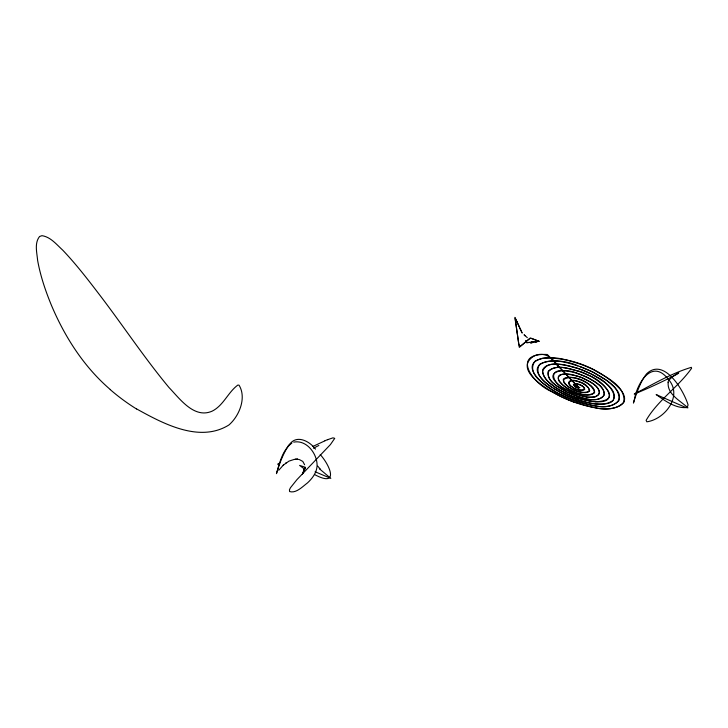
<?xml version="1.0" encoding="UTF-8"?>
<svg xmlns="http://www.w3.org/2000/svg" width="728" height="728" viewBox="0 0 728 728"><rect width="100%" height="100%" fill="white"/><g stroke="black" fill="none" stroke-linecap="round" stroke-linejoin="round"><path stroke-width="1.09" d="M575.22 384.875L575.184 385.831L574.874 384.329L573.327 384.666M302.329 474.365L304.859 467.986L304.268 470.306L304.659 468.759M304.659 469.078L303.676 471.726L305.068 467.704M303.858 471.18L304.386 470.024L302.966 472.991L304.531 469.569M304.249 470.434L302.593 473.528M287.906 446.592C282.546 454.864 279.315 464.3 276.449 473.673C279.634 462.817 282.355 450.213 291.892 443.043M278.742 470.288L283.438 464.992M289.498 444.508C296.569 434.207 309.746 441.277 315.506 449.14M283.192 465.247L288.98 461.124L294.158 459.432M574.847 385.522L575.775 384.721L574.811 384.32L574.847 385.522L576.057 386.85L578.633 387.742L578.487 386.859C571.07 380.316 564.901 372.563 557.775 365.693C552.525 357.421 543.352 350.841 533.524 356.356C512.248 370.516 550.586 391.464 562.052 397.079A144.49 139.876 -32.6 0 0 573.245 401.792M286.231 462.79L285.403 463.372M279.488 463.117L277.741 464.246L279.425 463.827M313.386 448.23L318.864 445.463M312.74 446.501L324.843 440.868M327.536 439.721L332.969 437.837L334.744 438.338L330.421 444.581L296.906 479.679L290.445 487.76L289.444 489.853L289.608 491.546C296.15 493.566 302.448 486.65 307.462 482.937C312.267 478.496 316.607 472.8 317.071 466.047C317.563 454.035 306.688 439.521 293.757 442.133M574.811 384.32L576.285 383.793L578.86 384.202L581.636 385.458L583.629 387.132L584.193 388.725L583.228 389.826C578.196 391.054 572.372 388.606 569.569 384.275L569.26 382.519L570.17 381.181C576.867 379.616 587.578 383.256 589.716 390.572A1.829 1.738 -19.8 0 1 589.38 391.336C586.295 393.875 581.745 392.274 578.269 391.473M538.556 341.423L535.899 341.696M576.976 384.976L577.85 384.803M529.502 342.406L527.063 342.579L525.716 341.059M532.996 342.069L534.871 341.778M532.004 342.178L530.767 342.251M296.023 459.259L294.84 459.277L297.697 459.241M574.874 384.329L575.666 384.329M296.059 459.222L297.779 459.295M595.004 401.747C630.776 400.682 590.909 373.036 577.968 371.025C568.723 368.805 555.846 363.527 548.33 371.69C546.692 382.145 559.641 387.542 567.076 392.11A83.866 81.308 -32.3 0 0 576.876 396.232M297.151 459.25L298.234 459.35M593.065 401.538C623.878 404.904 603.831 380.162 588.615 375.43M593.365 401.619C579.57 400.036 566.293 394.667 554.791 386.968C549.576 382.728 541.687 377.568 542.66 369.842C545.936 362.926 555.51 364.164 561.825 364.619C574.447 366.33 586.586 370.989 597.524 377.468C608.99 382.164 625.798 403.685 602.12 404.095C588.206 404.204 574.665 399.59 562.316 393.475C552.998 387.669 531.95 377.959 539.539 364.373C552.006 357.184 567.521 362.744 580.316 366.675M591.673 401.428L576.694 397.825M578.414 388.042L579.907 387.669L578.023 386.941L547.338 354.49C510.337 352.707 532.75 383.793 551.578 391.555C564.992 399.262 579.652 405.077 594.958 407.598C606.806 411.22 634.88 407.908 620.675 389.726C601.082 368.978 571.253 356.693 542.688 358.212C514.741 365.265 549.986 390.672 561.279 394.849M577.058 383.847C575.084 382.764 571.944 384.666 574.674 386.331M575.266 378.078C571.571 377.404 566.793 376.067 563.672 378.851A2.211 2.157 -49.2 0 0 563.254 379.798C563.299 383.893 567.667 386.24 570.688 388.215M578.642 389.853L582.3 390.372L584.548 389.635A1.083 1.01 -13.3 0 0 584.757 389.198L584.275 387.742L582.236 385.949M299.29 459.541L302.793 461.425L304.604 464.764M577.377 381.281C571.061 378.141 563.963 382.773 572.536 387.223M576.157 378.314L577.067 378.578M578.36 393.22C583.301 394.403 589.653 396.624 594.121 393.166A2.594 2.475 -23.1 0 0 594.649 392.101C594.585 387.023 588.97 384.266 585.194 381.918M577.95 368.477C567.658 366.002 548.257 358.312 542.587 371.171C544.289 382.3 556.265 387.933 565.146 393.02M577.095 394.531C597.643 402.875 610.292 391.691 586.331 379.743M577.914 365.838C556.21 355.537 515.67 361.115 551.433 387.023M576.895 396.178C604.376 407.016 616.707 391.2 586.895 377.295M577.632 387.715L575.193 384.53L575.775 384.721L576.057 386.85M536.791 340.467L538.847 341.15A3.849 0.537 -0.5 0 1 538.329 341.405M573.746 400.227C587.469 404.022 607.197 412.376 618.946 400.682C620.847 385.922 602.62 378.041 592.055 371.69A122.049 117.608 -34 0 0 580.298 366.721M573.255 401.765C588.615 406.033 610.646 415.36 623.832 402.329C626.035 385.795 605.587 376.94 593.775 369.824A136.991 132.041 -33.9 0 0 580.58 364.218C566.22 359.678 548.93 353.608 534.752 361.361C525.834 375.22 547.347 386.277 556.947 392.565C568.968 399.153 582.1 403.876 595.695 405.878C611.256 409.864 630.13 400.254 612.166 385.158A54.009 51.734 -23.7 0 0 606.533 380.362L593.866 372.572L579.979 366.53M536.673 340.431L531.422 338.356L529.92 338.393L519.774 346.856L518.682 343.525M566.093 391.664C576.321 395.741 595.832 405.505 604.267 395.031C604.522 386.295 594.749 382.045 588.397 378.05C581.945 374.729 575.02 372.299 567.84 371.198C544.535 367.012 553.79 385.622 567.722 390.545M305.505 467.358L299.599 465.392L304.204 468.896M314.514 474.529C339.485 487.942 330.194 465.538 320.229 454.591M315.106 471.762L330.812 478.387L319.274 468.668M591.209 374.037L595.395 376.258M565.52 391.318C558.604 386.959 545.763 380.99 548.384 371.062C556.429 363.973 568.805 368.696 577.941 371.043A91.883 88.461 -34.3 0 1 588.588 375.475M583.519 383.811L588.388 387.796L589.161 389.753L588.624 391.509C580.17 394.649 567.895 388.77 563.545 381.181L564.064 379.179C574.001 374.274 589.726 381.408 594.366 391.1L593.711 393.065C574.911 403.603 533.797 364.974 577.968 376.258A61.771 59.359 -34.4 0 1 586.295 379.789M136.527 408.872C163.172 423.651 199.572 443.234 228.938 424.97C239.376 415.925 246.756 397.625 239.021 385.148L237.829 385.076C228.019 392.256 223.542 405.451 212.194 411.129C194.176 419.11 179.862 398.789 169.014 387.542C144.108 357.603 122.668 324.997 99.008 294.094C87.451 278.961 75.785 263.845 62.626 250.05C56.511 244.499 50.614 236.946 41.969 235.672L39.549 236.518C34.28 243.161 36.937 252.589 37.61 260.305C40.377 275.812 45.455 290.8 51.442 305.332C64.865 337.091 83.993 366.958 110.31 389.553M596.105 376.649C603.457 381.636 618.454 389.817 613.067 400.5C601.555 408.208 586.286 402.238 574.246 398.68A114.032 110.465 -32.6 0 1 563.19 393.966L553.225 388.233M562.462 387.305L572.226 392.756L587.596 397.106L595.067 396.906L598.625 394.594L599.335 392.756C598.434 384.266 588.442 381.572 582.163 377.641C575.12 375.748 567.121 371.899 560.005 375.129L558.567 376.886L558.321 379.07L559.186 381.336L563.581 385.785L569.933 389.771A53.481 51.952 -31.9 0 0 578.332 393.302M527.327 337.674L524.06 334.734L525.025 335.799M561.779 386.987C539.539 371.79 564.464 366.803 577.959 373.646A76.931 74.019 -34.5 0 1 586.868 377.341M575.193 384.53L578.633 387.742M320.466 469.305L317.699 466.111M556.42 364.146L558.422 366.557M520.802 330.084L520.156 328.819M520.884 330.257L521.303 331.104M520.065 328.619L518.491 325.007A35.035 28.219 -32 0 0 518.227 324.451L517.399 322.822A40.095 31.186 -52.8 0 1 516.825 321.467M522.176 333.142L514.923 317.363L519.246 347.238L530.266 338.038L539.312 341.332L526.617 342.751L525.689 340.722M516.78 321.494L515.169 318.109L515.57 321.994M521.621 331.813L521.94 332.56M515.724 322.859L515.988 324.442M517.189 332.823L516.025 324.688M517.226 333.06L518.627 342.943M324.925 440.777A20.521 3.267 -27.8 0 1 327.646 439.621M287.86 446.373A29.821 13.231 -80 0 1 289.462 444.308M573.737 400.264A128.974 124.907 -32.8 0 1 561.261 394.885M577.905 368.495A106.825 102.903 -34.1 0 1 590.308 373.601M576.676 397.879A98.808 95.75 -32.5 0 1 565.119 393.065M577.077 394.594A68.66 66.63 -32.4 0 1 567.694 390.59M577.031 378.678A46.428 44.517 -34.3 0 1 585.157 381.991M578.232 391.573A38.311 37.319 -32.8 0 1 570.652 388.288M577.34 381.399A31.541 30.13 -34.4 0 1 583.474 383.884M578.596 389.99A23.178 22.686 -33.8 0 1 572.49 387.305M577.004 384.066A16.107 15.179 -31.9 0 1 582.163 386.067M578.378 388.251A8.336 8.272 -50 0 1 574.601 386.422M536.035 341.923A16.553 2.776 7.7 0 1 536.563 341.896M535.326 341.96A16.307 3.722 12.3 0 1 535.835 341.933M532.295 341.705A17.445 4.878 15 0 1 531.622 341.76M532.013 341.923A19.711 6.543 19.8 0 1 531.668 341.942M530.585 343.134A19.456 6.352 20.3 0 1 531.895 343.097M136.482 408.954A190.099 172.636 49.7 0 1 110.256 389.635M668.149 382.628C667.239 394.512 680.38 400.728 687.915 407.826L685.576 407.389L656.146 394.549C665.01 400.837 675.903 408.863 687.187 407.471L688.087 404.959C683.883 390.663 663.954 356.793 646.528 373.901C641.304 380.544 638.365 388.597 635.526 396.469C634.707 398.434 631.895 408.636 634.534 398.98C637.191 383.174 651.942 358.458 667.967 378.879C683.41 395.249 665.265 419.246 646.837 421.812L646.109 420.365C657.712 400.3 678.323 387.096 691.6 368.277L691.363 367.34C671.389 373.264 652.752 384.439 634.252 394.057C649.012 388.088 663.445 381.272 677.577 373.946C683.465 369.069 666.466 379.734 668.149 382.628M304.768 468.55L303.995 471.025L304.768 468.55"/></g></svg>
